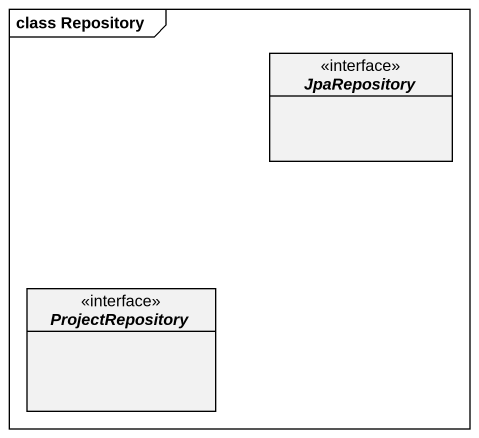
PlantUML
@startuml
mainframe class Repository
hide circle
hide empty members
interface JpaRepository <<interface>>
interface ProjectRepository <<interface>>
@enduml
